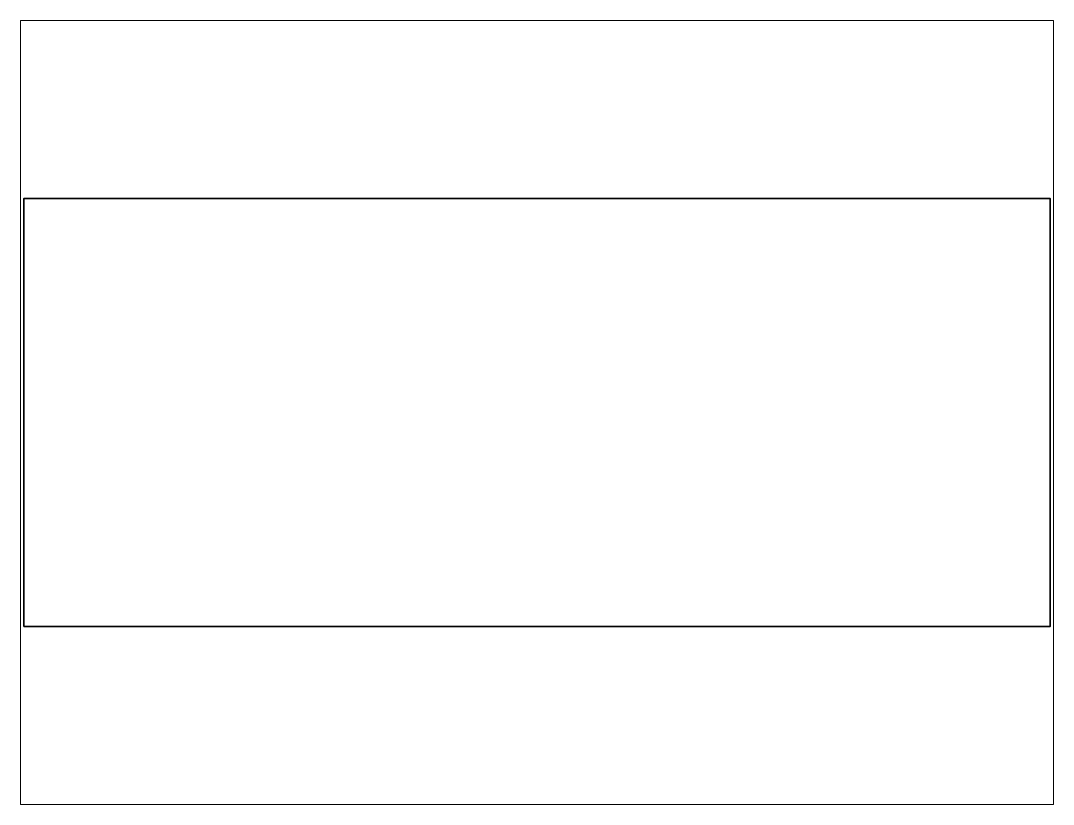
# Paper-space layout 'Layout2' of a CAD drawing. Header units: millimetres. Extents: x 26 to 231, y 20 to 176.
# The model-space entities are those that its viewports show. They can reach past a viewport. Long polylines and large blocks are cut down to what shows.
import ezdxf

# ---------------------------------------------------------------- set-up
doc = ezdxf.new("R2010")
doc.units = ezdxf.units.MM
doc.layers.get('0').update_dxf_attribs({"lineweight": 35})
doc.styles.get("Standard").update_dxf_attribs({"font": 'arial.ttf'})

# ---------------------------------------------------------------- blocks, each defined once
blk = doc.blocks.new('Name_Plate')
blk.add_lwpolyline([(0, 0), (120, 0), (120, 50), (0, 50)], close=True)
at = {"flags": 6}
for tag, p in [('NAME', (3.15, 34.08)), ('SCALE', (37.85, 32.86)), ('ROLL_NO', (3.03, 29.99)), ('LAB_NO', (2.94, 26.38)), ('SECTION', (2.75, 19.44))]:
    blk.add_attdef(tag, p, '', height=2.5, dxfattribs=at)

msp = doc.modelspace()

# ---------------------------------------------------------------- block references
msp.add_blockref('Name_Plate', (0, 0))
msp.add_blockref('Name_Plate', (0, 0))

psp = doc.layouts.new('Layout2')

# ---------------------------------------------------------------- viewports
at = {"layer": '0'}
psp.add_viewport(center=(128.5, 97.5), size=(205.6, 156), view_center_point=(60, 25), view_height=91.6013, dxfattribs=at)

doc.saveas('drawing.dxf')
